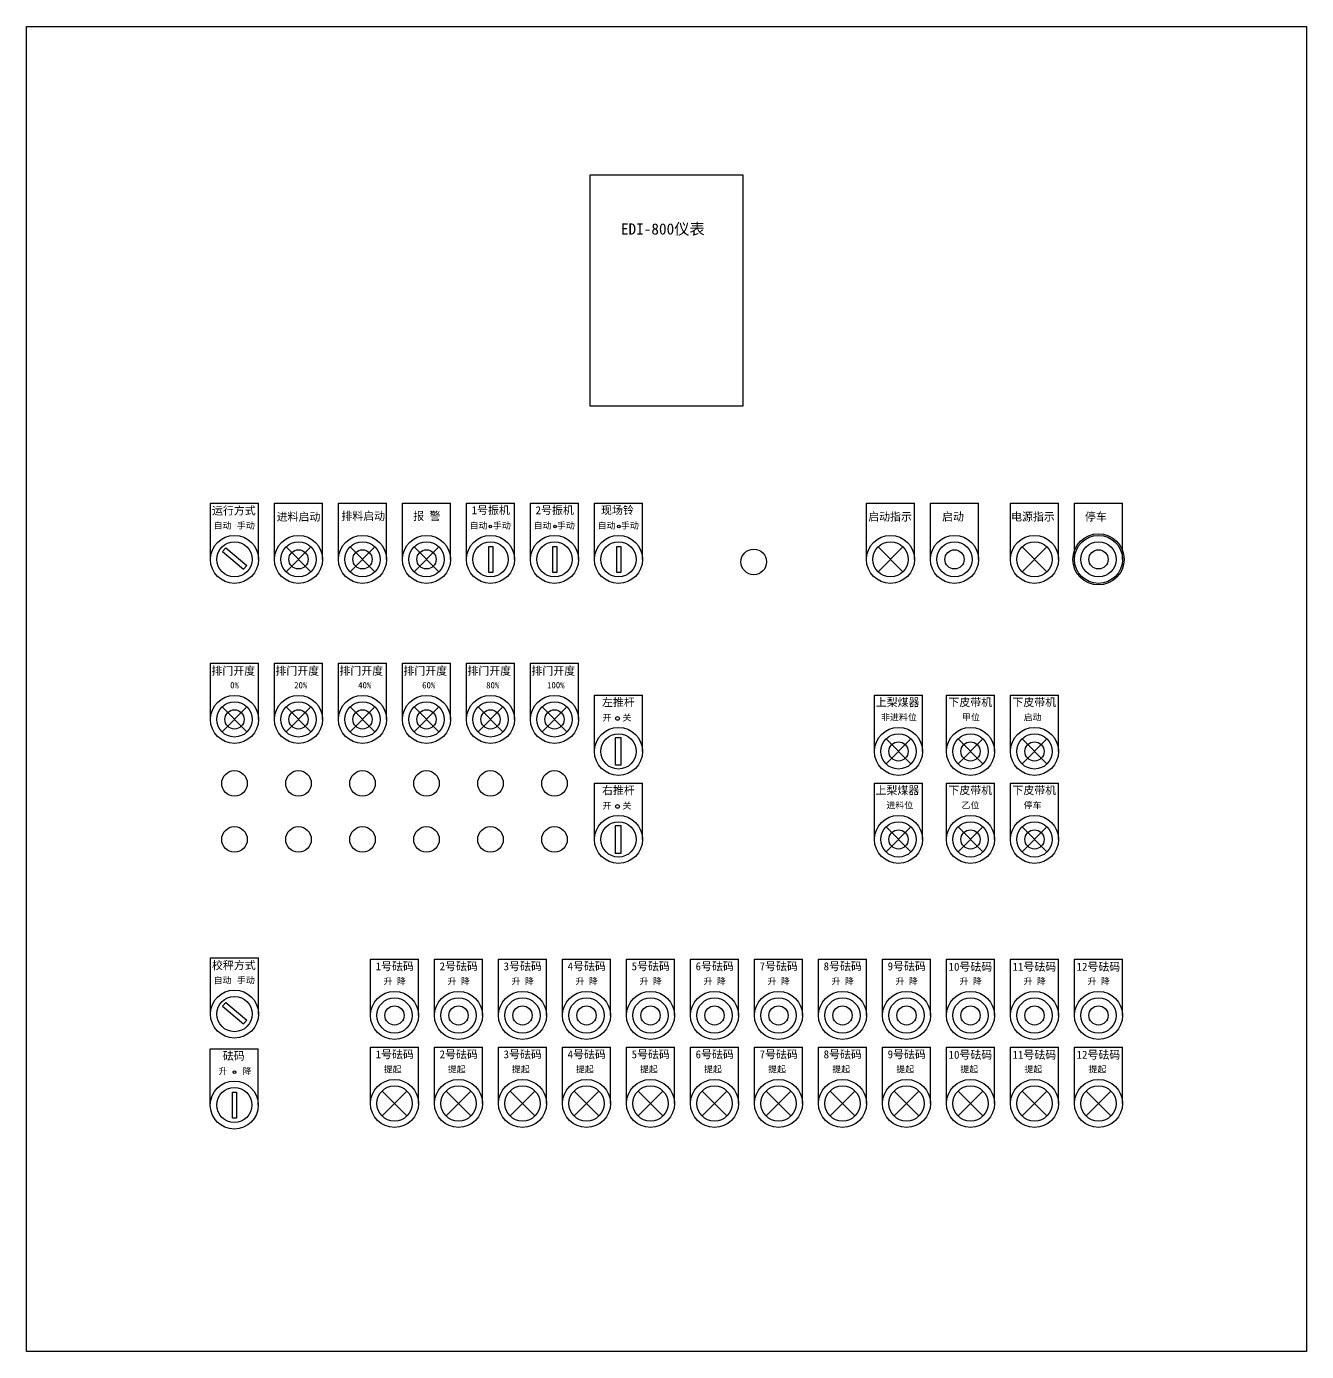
# Model space of a CAD drawing. Extents: x -1423 to 2287, y -3960 to 7.
# Drawn here: x -1423 to -623, y -3703 to -2875 of the extents above; entities that cross this region are included whole.
import ezdxf

# ---------------------------------------------------------------- set-up
doc = ezdxf.new("R2010")
doc.units = 0
doc.header["$MEASUREMENT"] = 0
doc.layers.get('0').update_dxf_attribs({"linetype": 'CONTINUOUS'})

msp = doc.modelspace()

# ---------------------------------------------------------------- linework, layer by layer
for p, q in [((-1422.59336, -2874.96059), (-622.59336, -2874.96059)), ((-1422.59336, -3702.96059), (-1422.59336, -2874.96059)), ((-622.59336, -2874.96059), (-622.59336, -3702.96059)), ((-1070.59336, -2967.96059), (-1070.59336, -3111.96059)), ((-974.59336, -2967.96059), (-1070.59336, -2967.96059)), ((-974.59336, -3039.96059), (-974.59336, -2967.96059)), ((-974.59336, -3063.96059), (-974.59336, -3017.07422)), ((-974.59336, -3111.96059), (-974.59336, -3063.96059)), ((-1070.59336, -3111.96059), (-974.59336, -3111.96059)), ((-1307.59336, -3207.96059), (-1307.59336, -3172.83852)), ((-1307.59336, -3172.83852), (-1277.59336, -3172.83852)), ((-1307.59336, -3172.83852), (-1277.59336, -3172.83852)), ((-1307.59336, -3207.96059), (-1307.59336, -3172.83852)), ((-1277.59336, -3207.96059), (-1277.59336, -3172.83852)), ((-1277.59336, -3207.96059), (-1277.59336, -3172.83852)), ((-1267.59336, -3207.96059), (-1267.59336, -3172.83852)), ((-1267.59336, -3172.83852), (-1237.59336, -3172.83852)), ((-1237.59336, -3207.96059), (-1237.59336, -3172.83852)), ((-1227.59336, -3207.96059), (-1227.59336, -3172.83852)), ((-1227.59336, -3172.83852), (-1197.59336, -3172.83852)), ((-1197.59336, -3207.96059), (-1197.59336, -3172.83852)), ((-1187.59336, -3207.96059), (-1187.59336, -3172.83852)), ((-1187.59336, -3172.83852), (-1157.59336, -3172.83852)), ((-1157.59336, -3207.96059), (-1157.59336, -3172.83852)), ((-1147.59336, -3207.96059), (-1147.59336, -3172.83852)), ((-1147.59336, -3172.83852), (-1117.59336, -3172.83852)), ((-1117.59336, -3207.96059), (-1117.59336, -3172.83852)), ((-1107.59336, -3207.96059), (-1107.59336, -3172.83852)), ((-1107.59336, -3172.83852), (-1077.59336, -3172.83852)), ((-1077.59336, -3207.96059), (-1077.59336, -3172.83852)), ((-1067.59336, -3207.96059), (-1067.59336, -3172.83852)), ((-1067.59336, -3172.83852), (-1037.59336, -3172.83852)), ((-1037.59336, -3207.96059), (-1037.59336, -3172.83852)), ((-897.59336, -3207.96059), (-897.59336, -3172.83852)), ((-897.59336, -3172.83852), (-867.59336, -3172.83852)), ((-867.59336, -3207.96059), (-867.59336, -3172.83852)), ((-857.59336, -3172.83852), (-827.59336, -3172.83852)), ((-857.59336, -3207.96059), (-857.59336, -3172.83852)), ((-827.59336, -3207.96059), (-827.59336, -3172.83852)), ((-807.59336, -3207.96059), (-807.59336, -3172.83852)), ((-807.59336, -3172.83852), (-777.59336, -3172.83852)), ((-777.59336, -3207.96059), (-777.59336, -3172.83852)), ((-767.59336, -3172.83852), (-737.59336, -3172.83852)), ((-767.59336, -3207.96059), (-767.59336, -3172.83852)), ((-737.59336, -3207.96059), (-737.59336, -3172.83852)), ((-1300.00133, -3203.05327), (-1297.98393, -3200.81266)), ((-1300.00133, -3203.05327), (-1287.00032, -3214.03226)), ((-1297.98393, -3200.81266), (-1284.98292, -3211.79165)), ((-1244.81518, -3200.18241), (-1260.37153, -3215.73876)), ((-1260.37153, -3200.18241), (-1244.81518, -3215.73876)), ((-1204.81518, -3200.18241), (-1220.37153, -3215.73876)), ((-1220.37153, -3200.18241), (-1204.81518, -3215.73876)), ((-1180.37153, -3200.18241), (-1164.81518, -3215.73876)), ((-1164.81518, -3200.18241), (-1180.37153, -3215.73876)), ((-874.81518, -3200.18241), (-890.37153, -3215.73876)), ((-890.37153, -3200.18241), (-874.81518, -3215.73876)), ((-800.37153, -3200.18241), (-784.81518, -3215.73876)), ((-784.81518, -3200.18241), (-800.37153, -3215.73876)), ((-1287.00032, -3214.03226), (-1284.98292, -3211.79165)), ((-1307.59336, -3307.96059), (-1307.59336, -3272.83852)), ((-1307.59336, -3272.83852), (-1277.59336, -3272.83852)), ((-1277.59336, -3307.96059), (-1277.59336, -3272.83852)), ((-1267.59336, -3272.83852), (-1237.59336, -3272.83852)), ((-1267.59336, -3307.96059), (-1267.59336, -3272.83852)), ((-1237.59336, -3307.96059), (-1237.59336, -3272.83852)), ((-1227.59336, -3307.96059), (-1227.59336, -3272.83852)), ((-1227.59336, -3272.83852), (-1197.59336, -3272.83852)), ((-1197.59336, -3307.96059), (-1197.59336, -3272.83852)), ((-1187.59336, -3307.96059), (-1187.59336, -3272.83852)), ((-1187.59336, -3272.83852), (-1157.59336, -3272.83852)), ((-1157.59336, -3307.96059), (-1157.59336, -3272.83852)), ((-1147.59336, -3307.96059), (-1147.59336, -3272.83852)), ((-1147.59336, -3272.83852), (-1117.59336, -3272.83852)), ((-1117.59336, -3307.96059), (-1117.59336, -3272.83852)), ((-1107.59336, -3307.96059), (-1107.59336, -3272.83852)), ((-1107.59336, -3272.83852), (-1077.59336, -3272.83852)), ((-1077.59336, -3307.96059), (-1077.59336, -3272.83852)), ((-1067.59336, -3327.96059), (-1067.59336, -3292.83852)), ((-1067.59336, -3292.83852), (-1037.59336, -3292.83852)), ((-1037.59336, -3327.96059), (-1037.59336, -3292.83852)), ((-892.59336, -3292.83852), (-862.59336, -3292.83852)), ((-892.59336, -3327.96059), (-892.59336, -3292.83852)), ((-862.59336, -3327.96059), (-862.59336, -3292.83852)), ((-847.59336, -3327.96059), (-847.59336, -3292.83852)), ((-847.59336, -3292.83852), (-817.59336, -3292.83852)), ((-817.59336, -3327.96059), (-817.59336, -3292.83852)), ((-807.59336, -3292.83852), (-777.59336, -3292.83852)), ((-807.59336, -3327.96059), (-807.59336, -3292.83852)), ((-777.59336, -3327.96059), (-777.59336, -3292.83852)), ((-1300.37153, -3300.18241), (-1284.81518, -3315.73876)), ((-1284.81518, -3300.18241), (-1300.37153, -3315.73876)), ((-1244.81518, -3300.18241), (-1260.37153, -3315.73876)), ((-1260.37153, -3300.18241), (-1244.81518, -3315.73876)), ((-1204.81518, -3300.18241), (-1220.37153, -3315.73876)), ((-1220.37153, -3300.18241), (-1204.81518, -3315.73876)), ((-1164.81518, -3300.18241), (-1180.37153, -3315.73876)), ((-1180.37153, -3300.18241), (-1164.81518, -3315.73876)), ((-1140.37153, -3300.18241), (-1124.81518, -3315.73876)), ((-1124.81518, -3300.18241), (-1140.37153, -3315.73876)), ((-1100.37153, -3300.18241), (-1084.81518, -3315.73876)), ((-1084.81518, -3300.18241), (-1100.37153, -3315.73876)), ((-869.81518, -3320.18241), (-885.37153, -3335.73876)), ((-885.37153, -3320.18241), (-869.81518, -3335.73876)), ((-824.81518, -3320.18241), (-840.37153, -3335.73876)), ((-840.37153, -3320.18241), (-824.81518, -3335.73876)), ((-784.81518, -3320.18241), (-800.37153, -3335.73876)), ((-800.37153, -3320.18241), (-784.81518, -3335.73876)), ((-1067.59336, -3347.83852), (-1037.59336, -3347.83852)), ((-1067.59336, -3382.96059), (-1067.59336, -3347.83852)), ((-1037.59336, -3382.96059), (-1037.59336, -3347.83852)), ((-892.59336, -3347.83852), (-862.59336, -3347.83852)), ((-892.59336, -3382.96059), (-892.59336, -3347.83852)), ((-862.59336, -3382.96059), (-862.59336, -3347.83852)), ((-847.59336, -3382.96059), (-847.59336, -3347.83852)), ((-847.59336, -3347.83852), (-817.59336, -3347.83852)), ((-817.59336, -3382.96059), (-817.59336, -3347.83852)), ((-807.59336, -3382.96059), (-807.59336, -3347.83852)), ((-807.59336, -3347.83852), (-777.59336, -3347.83852)), ((-777.59336, -3382.96059), (-777.59336, -3347.83852)), ((-869.81518, -3375.18241), (-885.37153, -3390.73876)), ((-885.37153, -3375.18241), (-869.81518, -3390.73876)), ((-824.81518, -3375.18241), (-840.37153, -3390.73876)), ((-840.37153, -3375.18241), (-824.81518, -3390.73876)), ((-784.81518, -3375.18241), (-800.37153, -3390.73876)), ((-800.37153, -3375.18241), (-784.81518, -3390.73876)), ((-1307.59336, -3456.98678), (-1277.59336, -3456.98678)), ((-1307.59336, -3456.98678), (-1277.59336, -3456.98678)), ((-1307.59336, -3492.10884), (-1307.59336, -3456.98678)), ((-1307.59336, -3492.10884), (-1307.59336, -3456.98678)), ((-1277.59336, -3492.10884), (-1277.59336, -3456.98678)), ((-1277.59336, -3492.10884), (-1277.59336, -3456.98678)), ((-1207.59336, -3457.83852), (-1177.59336, -3457.83852)), ((-1207.59336, -3492.96059), (-1207.59336, -3457.83852)), ((-1177.59336, -3492.96059), (-1177.59336, -3457.83852)), ((-1167.59336, -3457.83852), (-1137.59336, -3457.83852)), ((-1167.59336, -3492.96059), (-1167.59336, -3457.83852)), ((-1137.59336, -3492.96059), (-1137.59336, -3457.83852)), ((-1127.59336, -3457.83852), (-1097.59336, -3457.83852)), ((-1127.59336, -3492.96059), (-1127.59336, -3457.83852)), ((-1097.59336, -3492.96059), (-1097.59336, -3457.83852)), ((-1087.59336, -3457.83852), (-1057.59336, -3457.83852)), ((-1087.59336, -3492.96059), (-1087.59336, -3457.83852)), ((-1057.59336, -3492.96059), (-1057.59336, -3457.83852)), ((-1047.59336, -3492.96059), (-1047.59336, -3457.83852)), ((-1047.59336, -3457.83852), (-1017.59336, -3457.83852)), ((-1017.59336, -3492.96059), (-1017.59336, -3457.83852)), ((-1007.59336, -3492.96059), (-1007.59336, -3457.83852)), ((-1007.59336, -3457.83852), (-977.59336, -3457.83852)), ((-977.59336, -3492.96059), (-977.59336, -3457.83852)), ((-967.59336, -3492.96059), (-967.59336, -3457.83852)), ((-967.59336, -3457.83852), (-937.59336, -3457.83852)), ((-937.59336, -3492.96059), (-937.59336, -3457.83852)), ((-927.59336, -3457.83852), (-897.59336, -3457.83852)), ((-927.59336, -3492.96059), (-927.59336, -3457.83852)), ((-897.59336, -3492.96059), (-897.59336, -3457.83852)), ((-887.59336, -3457.83852), (-857.59336, -3457.83852)), ((-887.59336, -3492.96059), (-887.59336, -3457.83852)), ((-857.59336, -3492.96059), (-857.59336, -3457.83852)), ((-847.59336, -3457.83852), (-817.59336, -3457.83852)), ((-847.59336, -3492.96059), (-847.59336, -3457.83852)), ((-817.59336, -3492.96059), (-817.59336, -3457.83852)), ((-807.59336, -3457.83852), (-777.59336, -3457.83852)), ((-807.59336, -3492.96059), (-807.59336, -3457.83852)), ((-777.59336, -3492.96059), (-777.59336, -3457.83852)), ((-767.59336, -3492.96059), (-767.59336, -3457.83852)), ((-767.59336, -3457.83852), (-737.59336, -3457.83852)), ((-737.59336, -3492.96059), (-737.59336, -3457.83852)), ((-1300.00133, -3487.20153), (-1297.98393, -3484.96092)), ((-1297.98393, -3484.96092), (-1284.98292, -3495.93991)), ((-1300.00133, -3487.20153), (-1287.00032, -3498.18052)), ((-1287.00032, -3498.18052), (-1284.98292, -3495.93991)), ((-1307.73212, -3513.83012), (-1277.73212, -3513.83012)), ((-1307.73212, -3548.95219), (-1307.73212, -3513.83012)), ((-1277.73212, -3548.95219), (-1277.73212, -3513.83012)), ((-1207.59336, -3547.96059), (-1207.59336, -3512.83852)), ((-1207.59336, -3512.83852), (-1177.59336, -3512.83852)), ((-1207.59336, -3512.83852), (-1177.59336, -3512.83852)), ((-1177.59336, -3547.96059), (-1177.59336, -3512.83852)), ((-1167.59336, -3547.96059), (-1167.59336, -3512.83852)), ((-1167.59336, -3512.83852), (-1137.59336, -3512.83852)), ((-1167.59336, -3512.83852), (-1137.59336, -3512.83852)), ((-1137.59336, -3547.96059), (-1137.59336, -3512.83852)), ((-1127.59336, -3547.96059), (-1127.59336, -3512.83852)), ((-1127.59336, -3512.83852), (-1097.59336, -3512.83852)), ((-1127.59336, -3512.83852), (-1097.59336, -3512.83852)), ((-1097.59336, -3547.96059), (-1097.59336, -3512.83852)), ((-1087.59336, -3547.96059), (-1087.59336, -3512.83852)), ((-1087.59336, -3512.83852), (-1057.59336, -3512.83852)), ((-1087.59336, -3512.83852), (-1057.59336, -3512.83852)), ((-1057.59336, -3547.96059), (-1057.59336, -3512.83852)), ((-1047.59336, -3547.96059), (-1047.59336, -3512.83852)), ((-1047.59336, -3512.83852), (-1017.59336, -3512.83852)), ((-1047.59336, -3512.83852), (-1017.59336, -3512.83852)), ((-1017.59336, -3547.96059), (-1017.59336, -3512.83852)), ((-1007.59336, -3547.96059), (-1007.59336, -3512.83852)), ((-1007.59336, -3512.83852), (-977.59336, -3512.83852)), ((-1007.59336, -3512.83852), (-977.59336, -3512.83852)), ((-977.59336, -3547.96059), (-977.59336, -3512.83852)), ((-967.59336, -3547.96059), (-967.59336, -3512.83852)), ((-967.59336, -3512.83852), (-937.59336, -3512.83852)), ((-967.59336, -3512.83852), (-937.59336, -3512.83852)), ((-937.59336, -3547.96059), (-937.59336, -3512.83852)), ((-927.59336, -3547.96059), (-927.59336, -3512.83852)), ((-927.59336, -3512.83852), (-897.59336, -3512.83852)), ((-927.59336, -3512.83852), (-897.59336, -3512.83852)), ((-897.59336, -3547.96059), (-897.59336, -3512.83852)), ((-887.59336, -3547.96059), (-887.59336, -3512.83852)), ((-887.59336, -3512.83852), (-857.59336, -3512.83852)), ((-887.59336, -3512.83852), (-857.59336, -3512.83852)), ((-857.59336, -3547.96059), (-857.59336, -3512.83852)), ((-847.59336, -3547.96059), (-847.59336, -3512.83852)), ((-847.59336, -3512.83852), (-817.59336, -3512.83852)), ((-847.59336, -3512.83852), (-817.59336, -3512.83852)), ((-817.59336, -3547.96059), (-817.59336, -3512.83852)), ((-807.59336, -3547.96059), (-807.59336, -3512.83852)), ((-807.59336, -3512.83852), (-777.59336, -3512.83852)), ((-807.59336, -3512.83852), (-777.59336, -3512.83852)), ((-777.59336, -3547.96059), (-777.59336, -3512.83852)), ((-767.59336, -3547.96059), (-767.59336, -3512.83852)), ((-767.59336, -3512.83852), (-737.59336, -3512.83852)), ((-767.59336, -3512.83852), (-737.59336, -3512.83852)), ((-737.59336, -3547.96059), (-737.59336, -3512.83852)), ((-1200.37153, -3540.18241), (-1184.81518, -3555.73876)), ((-1184.81518, -3540.18241), (-1200.37153, -3555.73876)), ((-1144.81518, -3540.18241), (-1160.37153, -3555.73876)), ((-1160.37153, -3540.18241), (-1144.81518, -3555.73876)), ((-1104.81518, -3540.18241), (-1120.37153, -3555.73876)), ((-1120.37153, -3540.18241), (-1104.81518, -3555.73876)), ((-1080.37153, -3540.18241), (-1064.81518, -3555.73876)), ((-1064.81518, -3540.18241), (-1080.37153, -3555.73876)), ((-1040.37153, -3540.18241), (-1024.81518, -3555.73876)), ((-1024.81518, -3540.18241), (-1040.37153, -3555.73876)), ((-984.81518, -3540.18241), (-1000.37153, -3555.73876)), ((-1000.37153, -3540.18241), (-984.81518, -3555.73876)), ((-960.37153, -3540.18241), (-944.81518, -3555.73876)), ((-944.81518, -3540.18241), (-960.37153, -3555.73876)), ((-920.37153, -3540.18241), (-904.81518, -3555.73876)), ((-904.81518, -3540.18241), (-920.37153, -3555.73876)), ((-864.81518, -3540.18241), (-880.37153, -3555.73876)), ((-880.37153, -3540.18241), (-864.81518, -3555.73876)), ((-840.37153, -3540.18241), (-824.81518, -3555.73876)), ((-824.81518, -3540.18241), (-840.37153, -3555.73876)), ((-784.81518, -3540.18241), (-800.37153, -3555.73876)), ((-800.37153, -3540.18241), (-784.81518, -3555.73876)), ((-760.37153, -3540.18241), (-744.81518, -3555.73876)), ((-744.81518, -3540.18241), (-760.37153, -3555.73876)), ((-622.59336, -3702.96059), (-1422.59336, -3702.96059))]:
    msp.add_line(p, q)
for points in [[(-1133.71079, -3199.92023), (-1131.1335, -3199.92023), (-1131.1335, -3216.1701), (-1133.71079, -3216.1701)], [(-1093.71079, -3199.92023), (-1091.1335, -3199.92023), (-1091.1335, -3216.1701), (-1093.71079, -3216.1701)], [(-1053.71079, -3199.92023), (-1051.1335, -3199.92023), (-1051.1335, -3216.1701), (-1053.71079, -3216.1701)], [(-1054.38502, -3319.26655), (-1051.06157, -3319.26655), (-1051.06157, -3336.65849), (-1054.38502, -3336.65849)], [(-1054.38502, -3374.26655), (-1051.06157, -3374.26655), (-1051.06157, -3391.65849), (-1054.38502, -3391.65849)], [(-1293.84954, -3540.91183), (-1291.27226, -3540.91183), (-1291.27226, -3557.1617), (-1293.84954, -3557.1617)]]:
    msp.add_lwpolyline(points, close=True)
for centre, radius in [((-1132.71953, -3187.43558), 0.79268), ((-1092.27595, -3187.43558), 0.79268), ((-1052.42712, -3187.43558), 0.79268), ((-1292.59336, -3207.96059), 15), ((-1252.59336, -3207.96059), 15), ((-1212.59336, -3207.96059), 15), ((-1172.59336, -3207.96059), 15), ((-1132.59336, -3207.96059), 15), ((-1092.59336, -3207.96059), 15), ((-1052.59336, -3207.96059), 15), ((-882.59336, -3207.96059), 15), ((-842.59336, -3207.96059), 15), ((-792.59336, -3207.96059), 15), ((-752.59336, -3207.96059), 16), ((-752.59336, -3207.96059), 15), ((-1292.59336, -3207.96059), 11), ((-1252.59336, -3207.96059), 11), ((-1252.59336, -3207.96059), 6), ((-1212.59336, -3207.96059), 11), ((-1212.59336, -3207.96059), 6), ((-1172.59336, -3207.96059), 11), ((-1172.59336, -3207.96059), 6), ((-1132.59336, -3207.96059), 11), ((-1092.59336, -3207.96059), 11), ((-1052.59336, -3207.96059), 11), ((-968.0536, -3209.52227), 8), ((-882.59336, -3207.96059), 11), ((-842.59336, -3207.96059), 11), ((-842.59336, -3207.96059), 6), ((-792.59336, -3207.96059), 11), ((-752.59336, -3207.96059), 11), ((-752.59336, -3207.96059), 6), ((-1292.59336, -3307.96059), 15), ((-1252.59336, -3307.96059), 15), ((-1212.59336, -3307.96059), 15), ((-1172.59336, -3307.96059), 15), ((-1132.59336, -3307.96059), 15), ((-1092.59336, -3307.96059), 15), ((-1292.59336, -3307.96059), 11), ((-1292.59336, -3307.96059), 6), ((-1252.59336, -3307.96059), 11), ((-1252.59336, -3307.96059), 6), ((-1212.59336, -3307.96059), 11), ((-1212.59336, -3307.96059), 6), ((-1172.59336, -3307.96059), 11), ((-1172.59336, -3307.96059), 6), ((-1132.59336, -3307.96059), 11), ((-1132.59336, -3307.96059), 6), ((-1092.59336, -3307.96059), 11), ((-1092.59336, -3307.96059), 6), ((-1053.21204, -3307.34624), 1.17299), ((-1052.59336, -3327.96059), 15), ((-1052.59336, -3327.96059), 11), ((-877.59336, -3327.96059), 15), ((-877.59336, -3327.96059), 11), ((-832.59336, -3327.96059), 15), ((-832.59336, -3327.96059), 11), ((-792.59336, -3327.96059), 15), ((-792.59336, -3327.96059), 11), ((-877.59336, -3327.96059), 6), ((-832.59336, -3327.96059), 6), ((-792.59336, -3327.96059), 6), ((-1292.59336, -3347.96059), 8), ((-1252.59336, -3347.96059), 8), ((-1212.59336, -3347.96059), 8), ((-1172.59336, -3347.96059), 8), ((-1132.59336, -3347.96059), 8), ((-1092.59336, -3347.96059), 8), ((-1053.21204, -3362.34624), 1.17299), ((-1052.59336, -3382.96059), 15), ((-877.59336, -3382.96059), 15), ((-832.59336, -3382.96059), 15), ((-792.59336, -3382.96059), 15), ((-1292.59336, -3382.96059), 8), ((-1252.59336, -3382.96059), 8), ((-1212.59336, -3382.96059), 8), ((-1172.59336, -3382.96059), 8), ((-1132.59336, -3382.96059), 8), ((-1092.59336, -3382.96059), 8), ((-1052.59336, -3382.96059), 11), ((-877.59336, -3382.96059), 11), ((-877.59336, -3382.96059), 6), ((-832.59336, -3382.96059), 11), ((-832.59336, -3382.96059), 6), ((-792.59336, -3382.96059), 11), ((-792.59336, -3382.96059), 6), ((-1292.59336, -3492.10884), 15), ((-1292.59336, -3492.10884), 11), ((-1192.59336, -3492.96059), 15), ((-1192.59336, -3492.96059), 11), ((-1152.59336, -3492.96059), 15), ((-1152.59336, -3492.96059), 11), ((-1112.59336, -3492.96059), 15), ((-1112.59336, -3492.96059), 11), ((-1072.59336, -3492.96059), 15), ((-1072.59336, -3492.96059), 11), ((-1032.59336, -3492.96059), 15), ((-1032.59336, -3492.96059), 11), ((-992.59336, -3492.96059), 15), ((-992.59336, -3492.96059), 11), ((-952.59336, -3492.96059), 15), ((-952.59336, -3492.96059), 11), ((-912.59336, -3492.96059), 15), ((-912.59336, -3492.96059), 11), ((-872.59336, -3492.96059), 15), ((-872.59336, -3492.96059), 11), ((-832.59336, -3492.96059), 15), ((-832.59336, -3492.96059), 11), ((-792.59336, -3492.96059), 15), ((-792.59336, -3492.96059), 11), ((-752.59336, -3492.96059), 15), ((-752.59336, -3492.96059), 11), ((-1192.59336, -3492.96059), 6), ((-1152.59336, -3492.96059), 6), ((-1112.59336, -3492.96059), 6), ((-1072.59336, -3492.96059), 6), ((-1032.59336, -3492.96059), 6), ((-992.59336, -3492.96059), 6), ((-952.59336, -3492.96059), 6), ((-912.59336, -3492.96059), 6), ((-872.59336, -3492.96059), 6), ((-832.59336, -3492.96059), 6), ((-792.59336, -3492.96059), 6), ((-752.59336, -3492.96059), 6), ((-1292.73212, -3548.95219), 15), ((-1292.56588, -3528.42718), 0.79268), ((-1192.59336, -3547.96059), 15), ((-1152.59336, -3547.96059), 15), ((-1112.59336, -3547.96059), 15), ((-1072.59336, -3547.96059), 15), ((-1032.59336, -3547.96059), 15), ((-992.59336, -3547.96059), 15), ((-952.59336, -3547.96059), 15), ((-912.59336, -3547.96059), 15), ((-872.59336, -3547.96059), 15), ((-832.59336, -3547.96059), 15), ((-792.59336, -3547.96059), 15), ((-752.59336, -3547.96059), 15), ((-1292.73212, -3548.95219), 11), ((-1192.59336, -3547.96059), 11), ((-1152.59336, -3547.96059), 11), ((-1112.59336, -3547.96059), 11), ((-1072.59336, -3547.96059), 11), ((-1032.59336, -3547.96059), 11), ((-992.59336, -3547.96059), 11), ((-952.59336, -3547.96059), 11), ((-912.59336, -3547.96059), 11), ((-872.59336, -3547.96059), 11), ((-832.59336, -3547.96059), 11), ((-792.59336, -3547.96059), 11), ((-752.59336, -3547.96059), 11)]:
    msp.add_circle(centre, radius)

# ---------------------------------------------------------------- texts
at = {"attachment_point": 1}
for s, insert, char_height, width in [('\\f宋体|b0|i0|c134|p2;EDI-800仪表', (-1051.10912, -2997.98834), 7, 74.6757106), ('\\f宋体|b0|i0|c134|p2;运行方式', (-1306.63573, -3174.97716), 5, 44.8141), ('\\f宋体|b0|i0|c134|p2;进料启动', (-1266.20675, -3178.82973), 5, 44.8141), ('\\f宋体|b0|i0|c134|p2;排料启动', (-1225.75362, -3178.37677), 5, 44.8141), ('\\f宋体|b0|i0|c134|p2;报 警', (-1180.89184, -3178.37677), 5, 44.8141), ('\\f宋体|b0|i0|c134|p2;1号振机', (-1144.39417, -3174.75311), 5, 44.8141), ('\\f宋体|b0|i0|c134|p2;2号振机', (-1104.39417, -3174.75311), 5, 44.8141), ('\\f宋体|b0|i0|c134|p2;现场铃', (-1063.48788, -3174.75311), 5, 44.8141), ('\\f宋体|b0|i0|c134|p2;启动指示', (-896.53571, -3178.78204), 5, 44.8141), ('\\f宋体|b0|i0|c134|p2;启动', (-850.36352, -3178.78204), 5, 44.8141), ('\\f宋体|b0|i0|c134|p2;电源指示', (-807.2075, -3178.78204), 5, 44.8141), ('\\f宋体|b0|i0|c134|p2;停车', (-761.03531, -3178.78204), 5, 44.8141), ('\\f宋体|b0|i0|c134|p2;自动', (-1305.65619, -3184.82253), 4, 44.8141), ('\\f宋体|b0|i0|c134|p2;手动', (-1291.08609, -3184.82253), 4, 44.8141), ('\\f宋体|b0|i0|c134|p2;自动', (-1145.65619, -3184.82253), 4, 44.8141), ('\\f宋体|b0|i0|c134|p2;手动', (-1131.08609, -3184.82253), 4, 44.8141), ('\\f宋体|b0|i0|c134|p2;自动', (-1105.65619, -3184.82253), 4, 44.8141), ('\\f宋体|b0|i0|c134|p2;手动', (-1091.08609, -3184.82253), 4, 44.8141), ('\\f宋体|b0|i0|c134|p2;自动', (-1065.65619, -3184.82253), 4, 44.8141), ('\\f宋体|b0|i0|c134|p2;手动', (-1051.08609, -3184.82253), 4, 44.8141), ('\\f宋体|b0|i0|c134|p2;排门开度', (-1306.9985, -3275.12499), 5, 44.8141), ('\\f宋体|b0|i0|c134|p2;排门开度', (-1266.9985, -3275.12499), 5, 44.8141), ('\\f宋体|b0|i0|c134|p2;排门开度', (-1226.9985, -3275.12499), 5, 44.8141), ('\\f宋体|b0|i0|c134|p2;排门开度', (-1186.9985, -3275.12499), 5, 44.8141), ('\\f宋体|b0|i0|c134|p2;排门开度', (-1146.9985, -3275.12499), 5, 44.8141), ('\\f宋体|b0|i0|c134|p2;排门开度', (-1106.9985, -3275.12499), 5, 44.8141), ('\\f宋体|b0|i0|c134|p2;0%', (-1295.28735, -3284.59847), 4, 44.8141), ('\\f宋体|b0|i0|c134|p2;20%', (-1255.28735, -3284.59847), 4, 44.8141), ('\\f宋体|b0|i0|c134|p2;40%', (-1215.28735, -3284.59847), 4, 44.8141), ('\\f宋体|b0|i0|c134|p2;60%', (-1175.28735, -3284.59847), 4, 44.8141), ('\\f宋体|b0|i0|c134|p2;80%', (-1135.28735, -3284.59847), 4, 44.8141), ('\\f宋体|b0|i0|c134|p2;100%', (-1097.21157, -3284.59847), 4, 44.8141), ('\\f宋体|b0|i0|c134|p2;左推杆', (-1062.86238, -3294.75311), 5, 44.8141), ('\\f宋体|b0|i0|c134|p2;上梨煤器', (-891.76686, -3294.75311), 5, 44.8141), ('\\f宋体|b0|i0|c134|p2;下皮带机', (-846.38921, -3294.75311), 5, 44.8141), ('\\f宋体|b0|i0|c134|p2;下皮带机', (-806.38921, -3294.75311), 5, 44.8141), ('\\f宋体|b0|i0|c134|p2;开', (-1062.61774, -3304.84744), 4, 44.8141), ('\\f宋体|b0|i0|c134|p2;关', (-1050.08129, -3304.84744), 4, 44.8141), ('\\f宋体|b0|i0|c134|p2;非进料位', (-888.51971, -3304.59847), 4, 44.8141), ('\\f宋体|b0|i0|c134|p2;甲位', (-837.92748, -3304.59847), 4, 44.8141), ('\\f宋体|b0|i0|c134|p2;启动', (-799.37985, -3304.59847), 4, 44.8141), ('\\f宋体|b0|i0|c134|p2;右推杆', (-1062.86238, -3349.75311), 5, 44.8141), ('\\f宋体|b0|i0|c134|p2;上梨煤器', (-891.93418, -3349.75311), 5, 44.8141), ('\\f宋体|b0|i0|c134|p2;下皮带机', (-846.38921, -3349.75311), 5, 44.8141), ('\\f宋体|b0|i0|c134|p2;下皮带机', (-806.38921, -3349.75311), 5, 44.8141), ('\\f宋体|b0|i0|c134|p2;开', (-1062.61774, -3359.84744), 4, 44.8141), ('\\f宋体|b0|i0|c134|p2;关', (-1050.08129, -3359.84744), 4, 44.8141), ('\\f宋体|b0|i0|c134|p2;进料位', (-885.18245, -3359.59847), 4, 44.8141), ('\\f宋体|b0|i0|c134|p2;乙位', (-838.23621, -3359.59847), 4, 44.8141), ('\\f宋体|b0|i0|c134|p2;停车', (-799.37985, -3359.59847), 4, 44.8141), ('\\f宋体|b0|i0|c134|p2;校秤方式', (-1306.63573, -3459.12542), 5, 44.8141), ('\\f宋体|b0|i0|c134|p2;1号砝码', (-1204.39417, -3459.75311), 5, 44.8141), ('\\f宋体|b0|i0|c134|p2;2号砝码', (-1164.39417, -3459.75311), 5, 44.8141), ('\\f宋体|b0|i0|c134|p2;3号砝码', (-1124.39417, -3459.75311), 5, 44.8141), ('\\f宋体|b0|i0|c134|p2;4号砝码', (-1084.39417, -3459.75311), 5, 44.8141), ('\\f宋体|b0|i0|c134|p2;5号砝码', (-1044.39417, -3459.75311), 5, 44.8141), ('\\f宋体|b0|i0|c134|p2;6号砝码', (-1004.39417, -3459.75311), 5, 44.8141), ('\\f宋体|b0|i0|c134|p2;7号砝码', (-964.39417, -3459.75311), 5, 44.8141), ('\\f宋体|b0|i0|c134|p2;8号砝码', (-924.39417, -3459.75311), 5, 44.8141), ('\\f宋体|b0|i0|c134|p2;9号砝码', (-884.39417, -3459.75311), 5, 44.8141), ('\\f宋体|b0|i0|c134|p2;10号砝码', (-846.30088, -3460.02538), 5, 44.8141), ('\\f宋体|b0|i0|c134|p2;11号砝码', (-806.30088, -3460.02538), 5, 44.8141), ('\\f宋体|b0|i0|c134|p2;12号砝码', (-766.30088, -3460.02538), 5, 44.8141), ('\\f宋体|b0|i0|c134|p2;自动', (-1305.65619, -3468.97079), 4, 44.8141), ('\\f宋体|b0|i0|c134|p2;手动', (-1291.08609, -3468.97079), 4, 44.8141), ('\\f宋体|b0|i0|c134|p2;升 降', (-1199.37985, -3469.59847), 4, 44.8141), ('\\f宋体|b0|i0|c134|p2;升 降', (-1159.37985, -3469.59847), 4, 44.8141), ('\\f宋体|b0|i0|c134|p2;升 降', (-1119.37985, -3469.59847), 4, 44.8141), ('\\f宋体|b0|i0|c134|p2;升 降', (-1079.37985, -3469.59847), 4, 44.8141), ('\\f宋体|b0|i0|c134|p2;升 降', (-1039.37985, -3469.59847), 4, 44.8141), ('\\f宋体|b0|i0|c134|p2;升 降', (-999.37985, -3469.59847), 4, 44.8141), ('\\f宋体|b0|i0|c134|p2;升 降', (-959.37985, -3469.59847), 4, 44.8141), ('\\f宋体|b0|i0|c134|p2;升 降', (-919.37985, -3469.59847), 4, 44.8141), ('\\f宋体|b0|i0|c134|p2;升 降', (-879.37985, -3469.59847), 4, 44.8141), ('\\f宋体|b0|i0|c134|p2;升 降', (-839.37985, -3469.59847), 4, 44.8141), ('\\f宋体|b0|i0|c134|p2;升 降', (-799.37985, -3469.59847), 4, 44.8141), ('\\f宋体|b0|i0|c134|p2;升 降', (-759.37985, -3469.59847), 4, 44.8141), ('\\f宋体|b0|i0|c134|p2;砝码', (-1299.89751, -3515.74471), 5, 44.8141), ('\\f宋体|b0|i0|c134|p2;1号砝码', (-1204.39417, -3514.75311), 5, 44.8141), ('\\f宋体|b0|i0|c134|p2;2号砝码', (-1164.39417, -3514.75311), 5, 44.8141), ('\\f宋体|b0|i0|c134|p2;3号砝码', (-1124.39417, -3514.75311), 5, 44.8141), ('\\f宋体|b0|i0|c134|p2;4号砝码', (-1084.39417, -3514.75311), 5, 44.8141), ('\\f宋体|b0|i0|c134|p2;5号砝码', (-1044.39417, -3514.75311), 5, 44.8141), ('\\f宋体|b0|i0|c134|p2;6号砝码', (-1004.39417, -3514.75311), 5, 44.8141), ('\\f宋体|b0|i0|c134|p2;7号砝码', (-964.39417, -3514.75311), 5, 44.8141), ('\\f宋体|b0|i0|c134|p2;8号砝码', (-924.39417, -3514.75311), 5, 44.8141), ('\\f宋体|b0|i0|c134|p2;9号砝码', (-884.39417, -3514.75311), 5, 44.8141), ('\\f宋体|b0|i0|c134|p2;10号砝码', (-846.30088, -3515.02538), 5, 44.8141), ('\\f宋体|b0|i0|c134|p2;11号砝码', (-806.30088, -3515.02538), 5, 44.8141), ('\\f宋体|b0|i0|c134|p2;12号砝码', (-766.30088, -3515.02538), 5, 44.8141), ('\\f宋体|b0|i0|c134|p2;升', (-1302.59856, -3525.81413), 4, 44.8141), ('\\f宋体|b0|i0|c134|p2;降', (-1287.49572, -3525.81413), 4, 44.8141), ('\\f宋体|b0|i0|c134|p2;提起', (-1199.37985, -3524.59847), 4, 44.8141), ('\\f宋体|b0|i0|c134|p2;提起', (-1159.33406, -3524.59847), 4, 44.8141), ('\\f宋体|b0|i0|c134|p2;提起', (-1119.28827, -3524.59847), 4, 44.8141), ('\\f宋体|b0|i0|c134|p2;提起', (-1079.24247, -3524.59847), 4, 44.8141), ('\\f宋体|b0|i0|c134|p2;提起', (-1039.19668, -3524.59847), 4, 44.8141), ('\\f宋体|b0|i0|c134|p2;提起', (-999.15088, -3524.59847), 4, 44.8141), ('\\f宋体|b0|i0|c134|p2;提起', (-959.10509, -3524.59847), 4, 44.8141), ('\\f宋体|b0|i0|c134|p2;提起', (-919.05929, -3524.59847), 4, 44.8141), ('\\f宋体|b0|i0|c134|p2;提起', (-879.0135, -3524.59847), 4, 44.8141), ('\\f宋体|b0|i0|c134|p2;提起', (-838.96771, -3524.59847), 4, 44.8141), ('\\f宋体|b0|i0|c134|p2;提起', (-798.92191, -3524.59847), 4, 44.8141), ('\\f宋体|b0|i0|c134|p2;提起', (-758.87612, -3524.59847), 4, 44.8141)]:
    msp.add_mtext(s, dxfattribs=dict(at, insert=insert, char_height=char_height, width=width))

doc.saveas('drawing.dxf')
